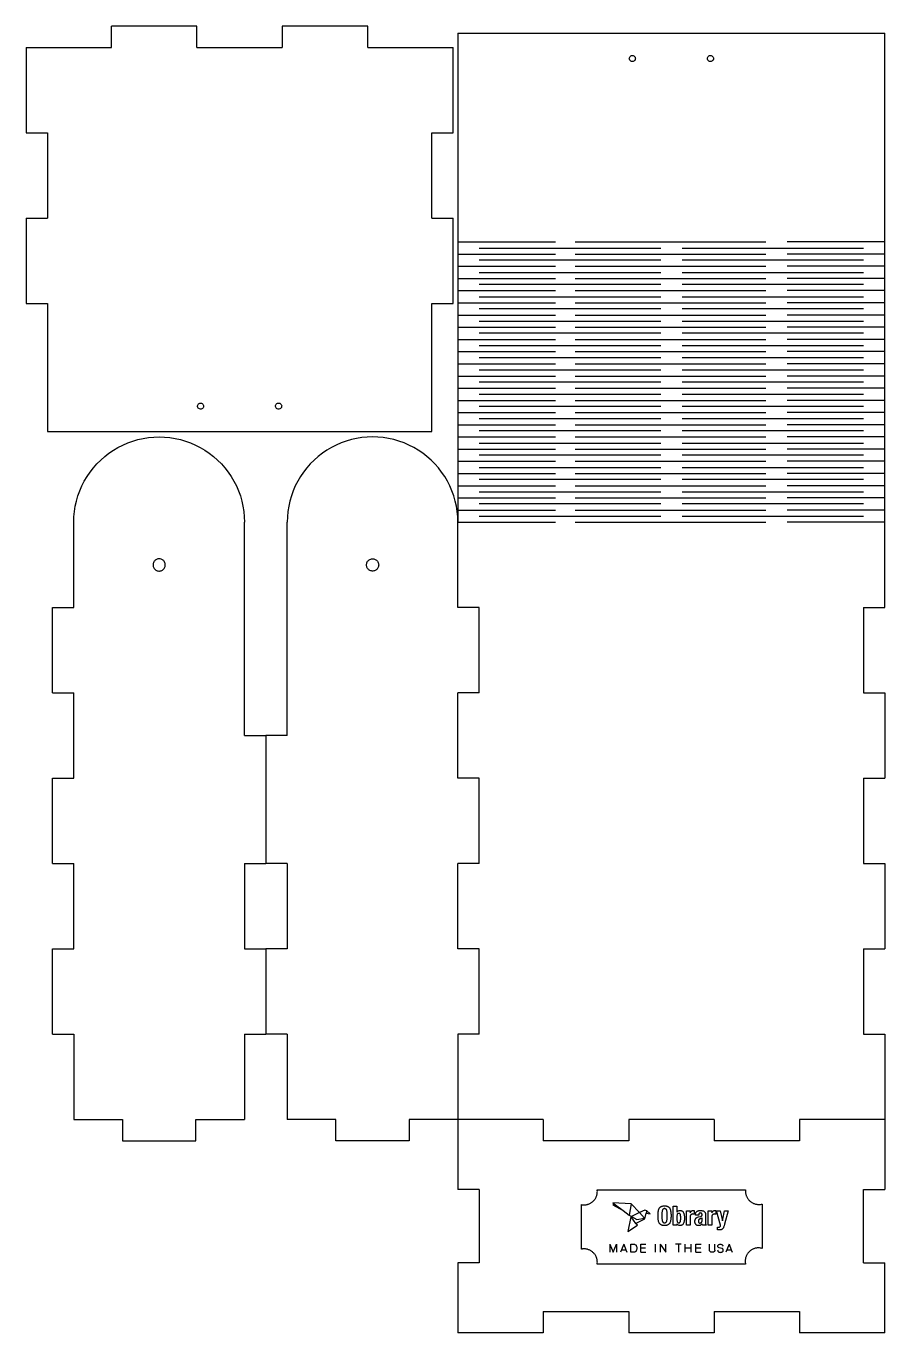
# Model space of a CAD drawing. Extents: x -112 to 112, y -170 to 170.
import ezdxf

# ---------------------------------------------------------------- set-up
doc = ezdxf.new("R2010")
doc.units = 0
doc.header["$MEASUREMENT"] = 0
doc.layers.get('0').update_dxf_attribs({"linetype": 'CONTINUOUS'})

msp = doc.modelspace()

# ---------------------------------------------------------------- linework, layer by layer
for p, q in [((-89.54, 164.63), (-89.54, 170.18)), ((-67.31, 170.18), (-89.54, 170.18)), ((-67.31, 164.63), (-67.31, 170.18)), ((-45.09, 170.18), (-45.09, 164.63)), ((-22.86, 170.18), (-45.09, 170.18)), ((-22.86, 164.63), (-22.86, 170.18)), ((0.64, 168.35), (111.76, 168.35)), ((0.64, 168.35), (0.64, 40.95)), ((111.76, 18.73), (111.76, 168.35)), ((-111.76, 164.63), (-89.54, 164.63)), ((-111.76, 164.63), (-111.76, 142.4)), ((-67.31, 164.63), (-45.09, 164.63)), ((-22.86, 164.63), (-0.64, 164.63)), ((-0.64, 142.4), (-0.64, 164.63)), ((45.25, 161.75), (45.28, 161.95)), ((45.28, 161.54), (45.25, 161.75)), ((45.28, 161.95), (45.35, 162.14)), ((45.35, 161.35), (45.28, 161.54)), ((45.35, 162.14), (45.48, 162.31)), ((45.48, 161.19), (45.35, 161.35)), ((45.48, 162.31), (45.64, 162.44)), ((45.64, 161.06), (45.48, 161.19)), ((45.64, 162.44), (45.84, 162.51)), ((45.84, 160.98), (45.64, 161.06)), ((45.84, 162.51), (46.04, 162.54)), ((46.04, 160.95), (45.84, 160.98)), ((46.04, 162.54), (46.25, 162.51)), ((46.25, 160.98), (46.04, 160.95)), ((46.25, 162.51), (46.44, 162.44)), ((46.44, 161.06), (46.25, 160.98)), ((46.44, 162.44), (46.6, 162.31)), ((46.6, 161.19), (46.44, 161.06)), ((46.6, 162.31), (46.73, 162.14)), ((46.73, 161.35), (46.6, 161.19)), ((46.73, 162.14), (46.81, 161.95)), ((46.81, 161.54), (46.73, 161.35)), ((46.81, 161.95), (46.84, 161.75)), ((46.84, 161.75), (46.81, 161.54)), ((65.57, 161.75), (65.6, 161.95)), ((65.6, 161.54), (65.57, 161.75)), ((65.6, 161.95), (65.67, 162.14)), ((65.67, 161.35), (65.6, 161.54)), ((65.67, 162.14), (65.8, 162.31)), ((65.8, 161.19), (65.67, 161.35)), ((65.8, 162.31), (65.96, 162.44)), ((65.96, 161.06), (65.8, 161.19)), ((65.96, 162.44), (66.16, 162.51)), ((66.16, 160.98), (65.96, 161.06)), ((66.16, 162.51), (66.36, 162.54)), ((66.36, 160.95), (66.16, 160.98)), ((66.36, 162.54), (66.57, 162.51)), ((66.57, 160.98), (66.36, 160.95)), ((66.57, 162.51), (66.76, 162.44)), ((66.76, 161.06), (66.57, 160.98)), ((66.76, 162.44), (66.92, 162.31)), ((66.92, 161.19), (66.76, 161.06)), ((66.92, 162.31), (67.05, 162.14)), ((67.05, 161.35), (66.92, 161.19)), ((67.05, 162.14), (67.13, 161.95)), ((67.13, 161.54), (67.05, 161.35)), ((67.13, 161.95), (67.16, 161.75)), ((67.16, 161.75), (67.13, 161.54)), ((-111.76, 142.4), (-106.21, 142.4)), ((-106.21, 142.4), (-106.21, 120.18)), ((-6.2, 142.4), (-0.64, 142.4)), ((-6.2, 120.18), (-6.2, 142.4)), ((-111.76, 120.18), (-106.21, 120.18)), ((-111.76, 120.18), (-111.76, 97.95)), ((-6.2, 120.18), (-0.64, 120.18)), ((-0.64, 97.95), (-0.64, 120.18)), ((0.64, 113.98), (26.04, 113.98)), ((6.2, 112.39), (53.42, 112.39)), ((31.12, 113.98), (80.81, 113.98)), ((58.98, 112.39), (106.21, 112.39)), ((111.76, 113.98), (86.36, 113.98)), ((0.64, 110.8), (26.04, 110.8)), ((53.42, 109.22), (6.2, 109.22)), ((31.12, 110.8), (80.81, 110.8)), ((106.21, 109.22), (58.98, 109.22)), ((111.76, 110.8), (86.36, 110.8)), ((0.64, 107.63), (26.04, 107.63)), ((6.2, 106.04), (53.42, 106.04)), ((31.12, 107.63), (80.81, 107.63)), ((58.98, 106.04), (106.21, 106.04)), ((111.76, 107.63), (86.36, 107.63)), ((0.64, 104.45), (26.04, 104.45)), ((53.42, 102.87), (6.2, 102.87)), ((31.12, 104.45), (80.81, 104.45)), ((106.21, 102.87), (58.98, 102.87)), ((111.76, 104.45), (86.36, 104.45)), ((0.64, 101.28), (26.04, 101.28)), ((6.2, 99.69), (53.42, 99.69)), ((31.12, 101.28), (80.81, 101.28)), ((58.98, 99.69), (106.21, 99.69)), ((111.76, 101.28), (86.36, 101.28)), ((-111.76, 97.95), (-106.21, 97.95)), ((-106.21, 97.95), (-106.21, 64.61)), ((-6.2, 64.61), (-6.2, 97.95)), ((-6.2, 97.95), (-0.64, 97.95)), ((0.64, 98.1), (26.04, 98.1)), ((53.42, 96.52), (6.2, 96.52)), ((31.12, 98.1), (80.81, 98.1)), ((106.21, 96.52), (58.98, 96.52)), ((111.76, 98.1), (86.36, 98.1)), ((0.64, 94.93), (26.04, 94.93)), ((6.2, 93.34), (53.42, 93.34)), ((31.12, 94.93), (80.81, 94.93)), ((58.98, 93.34), (106.21, 93.34)), ((111.76, 94.93), (86.36, 94.93)), ((0.64, 91.75), (26.04, 91.75)), ((0.64, 88.58), (26.04, 88.58)), ((53.42, 90.17), (6.2, 90.17)), ((31.12, 91.75), (80.81, 91.75)), ((31.12, 88.58), (80.81, 88.58)), ((106.21, 90.17), (58.98, 90.17)), ((111.76, 91.75), (86.36, 91.75)), ((111.76, 88.58), (86.36, 88.58)), ((0.64, 85.4), (26.04, 85.4)), ((6.2, 86.99), (53.42, 86.99)), ((31.12, 85.4), (80.81, 85.4)), ((58.98, 86.99), (106.21, 86.99)), ((111.76, 85.4), (86.36, 85.4)), ((0.64, 82.23), (26.04, 82.23)), ((53.42, 83.82), (6.2, 83.82)), ((31.12, 82.23), (80.81, 82.23)), ((106.21, 83.82), (58.98, 83.82)), ((111.76, 82.23), (86.36, 82.23)), ((0.64, 79.05), (26.04, 79.05)), ((6.2, 80.64), (53.42, 80.64)), ((31.12, 79.05), (80.81, 79.05)), ((58.98, 80.64), (106.21, 80.64)), ((111.76, 79.05), (86.36, 79.05)), ((0.64, 75.88), (26.04, 75.88)), ((53.42, 77.47), (6.2, 77.47)), ((31.12, 75.88), (80.81, 75.88)), ((106.21, 77.47), (58.98, 77.47)), ((111.76, 75.88), (86.36, 75.88)), ((-67.15, 71.28), (-67.11, 71.48)), ((-67.11, 71.48), (-67.02, 71.67)), ((-67.02, 71.67), (-66.88, 71.82)), ((-66.88, 71.82), (-66.7, 71.93)), ((-66.7, 71.93), (-66.51, 72)), ((-66.51, 72), (-66.3, 72.01)), ((-66.3, 72.01), (-66.1, 71.97)), ((-66.1, 71.97), (-65.91, 71.87)), ((-65.91, 71.87), (-65.76, 71.73)), ((-65.76, 71.73), (-65.65, 71.56)), ((-65.65, 71.56), (-65.58, 71.36)), ((-46.82, 71.36), (-46.76, 71.56)), ((-46.76, 71.56), (-46.65, 71.73)), ((-46.65, 71.73), (-46.49, 71.87)), ((-46.49, 71.87), (-46.31, 71.97)), ((-46.31, 71.97), (-46.11, 72.01)), ((-46.11, 72.01), (-45.9, 72)), ((-45.9, 72), (-45.7, 71.94)), ((-45.7, 71.94), (-45.53, 71.82)), ((-45.53, 71.82), (-45.39, 71.67)), ((-45.39, 71.67), (-45.29, 71.49)), ((-45.29, 71.49), (-45.25, 71.28)), ((0.64, 72.7), (26.04, 72.7)), ((6.2, 74.29), (53.42, 74.29)), ((31.12, 72.7), (80.81, 72.7)), ((58.98, 74.29), (106.21, 74.29)), ((111.76, 72.7), (86.36, 72.7)), ((-67.14, 71.07), (-67.15, 71.28)), ((-67.08, 70.88), (-67.14, 71.07)), ((-66.97, 70.7), (-67.08, 70.88)), ((-66.81, 70.56), (-66.97, 70.7)), ((-66.63, 70.47), (-66.81, 70.56)), ((-66.42, 70.43), (-66.63, 70.47)), ((-66.22, 70.44), (-66.42, 70.43)), ((-66.02, 70.5), (-66.22, 70.44)), ((-65.85, 70.61), (-66.02, 70.5)), ((-65.71, 70.77), (-65.85, 70.61)), ((-65.61, 70.95), (-65.71, 70.77)), ((-65.57, 71.16), (-65.61, 70.95)), ((-65.58, 71.36), (-65.57, 71.16)), ((-46.83, 71.15), (-46.82, 71.36)), ((-46.79, 70.95), (-46.83, 71.15)), ((-46.69, 70.77), (-46.79, 70.95)), ((-46.56, 70.61), (-46.69, 70.77)), ((-46.38, 70.5), (-46.56, 70.61)), ((-46.18, 70.44), (-46.38, 70.5)), ((-45.98, 70.43), (-46.18, 70.44)), ((-45.77, 70.47), (-45.98, 70.43)), ((-45.59, 70.57), (-45.77, 70.47)), ((-45.44, 70.7), (-45.59, 70.57)), ((-45.32, 70.88), (-45.44, 70.7)), ((-45.26, 71.08), (-45.32, 70.88)), ((-45.25, 71.28), (-45.26, 71.08)), ((0.64, 69.53), (26.04, 69.53)), ((53.42, 71.12), (6.2, 71.12)), ((31.12, 69.53), (80.81, 69.53)), ((106.21, 71.12), (58.98, 71.12)), ((111.76, 69.53), (86.36, 69.53)), ((0.64, 66.35), (26.04, 66.35)), ((6.2, 67.94), (53.42, 67.94)), ((53.42, 64.77), (6.2, 64.77)), ((31.12, 66.35), (80.81, 66.35)), ((58.98, 67.94), (106.21, 67.94)), ((106.21, 64.77), (58.98, 64.77)), ((111.76, 66.35), (86.36, 66.35)), ((-106.21, 64.61), (-6.2, 64.61)), ((-86.61, 61.06), (-85.33, 61.62)), ((-85.33, 61.62), (-84.02, 62.09)), ((-84.02, 62.09), (-82.68, 62.48)), ((-82.68, 62.48), (-81.31, 62.79)), ((-81.31, 62.79), (-79.93, 63)), ((-79.93, 63), (-78.54, 63.14)), ((-78.54, 63.14), (-77.15, 63.18)), ((-77.15, 63.18), (-75.75, 63.14)), ((-75.75, 63.14), (-74.36, 63)), ((-74.36, 63), (-72.98, 62.79)), ((-72.98, 62.79), (-71.62, 62.48)), ((-71.62, 62.48), (-70.28, 62.09)), ((-70.28, 62.09), (-68.97, 61.62)), ((-68.97, 61.62), (-67.69, 61.06)), ((-29.77, 61.62), (-31.05, 61.06)), ((-28.45, 62.09), (-29.77, 61.62)), ((-27.11, 62.48), (-28.45, 62.09)), ((-25.75, 62.79), (-27.11, 62.48)), ((-24.37, 63), (-25.75, 62.79)), ((-22.98, 63.14), (-24.37, 63)), ((-21.59, 63.18), (-22.98, 63.14)), ((-20.19, 63.14), (-21.59, 63.18)), ((-18.8, 63), (-20.19, 63.14)), ((-17.42, 62.79), (-18.8, 63)), ((-16.06, 62.48), (-17.42, 62.79)), ((-14.72, 62.09), (-16.06, 62.48)), ((-13.4, 61.62), (-14.72, 62.09)), ((-12.12, 61.06), (-13.4, 61.62)), ((0.64, 63.18), (26.04, 63.18)), ((6.2, 61.59), (53.42, 61.59)), ((31.12, 63.18), (80.81, 63.18)), ((58.98, 61.59), (106.21, 61.59)), ((111.76, 63.18), (86.36, 63.18)), ((-92.36, 57.16), (-91.31, 58.08)), ((-91.31, 58.08), (-90.21, 58.94)), ((-90.21, 58.94), (-89.06, 59.72)), ((-89.06, 59.72), (-87.86, 60.43)), ((-87.86, 60.43), (-86.61, 61.06)), ((-67.69, 61.06), (-66.44, 60.43)), ((-66.44, 60.43), (-65.24, 59.72)), ((-65.24, 59.72), (-64.08, 58.94)), ((-64.08, 58.94), (-62.98, 58.08)), ((-62.98, 58.08), (-61.93, 57.16)), ((-35.75, 58.08), (-36.8, 57.16)), ((-34.65, 58.94), (-35.75, 58.08)), ((-33.49, 59.72), (-34.65, 58.94)), ((-32.29, 60.43), (-33.49, 59.72)), ((-31.05, 61.06), (-32.29, 60.43)), ((-10.88, 60.43), (-12.12, 61.06)), ((-9.68, 59.72), (-10.88, 60.43)), ((-8.52, 58.94), (-9.68, 59.72)), ((-7.42, 58.08), (-8.52, 58.94)), ((-6.37, 57.16), (-7.42, 58.08)), ((0.64, 60), (26.04, 60)), ((53.42, 58.42), (6.2, 58.42)), ((31.12, 60), (80.81, 60)), ((106.21, 58.42), (58.98, 58.42)), ((111.76, 60), (86.36, 60)), ((-95.13, 54.02), (-94.27, 55.12)), ((-94.27, 55.12), (-93.35, 56.17)), ((-93.35, 56.17), (-92.36, 57.16)), ((-61.93, 57.16), (-60.95, 56.17)), ((-60.95, 56.17), (-60.02, 55.12)), ((-60.02, 55.12), (-59.17, 54.02)), ((-38.71, 55.12), (-39.57, 54.02)), ((-37.79, 56.17), (-38.71, 55.12)), ((-36.8, 57.16), (-37.79, 56.17)), ((-5.38, 56.17), (-6.37, 57.16)), ((-4.46, 55.12), (-5.38, 56.17)), ((-3.61, 54.02), (-4.46, 55.12)), ((0.64, 56.83), (26.04, 56.83)), ((6.2, 55.24), (53.42, 55.24)), ((31.12, 56.83), (80.81, 56.83)), ((58.98, 55.24), (106.21, 55.24)), ((111.76, 56.83), (86.36, 56.83)), ((-97.26, 50.42), (-96.62, 51.66)), ((-96.62, 51.66), (-95.91, 52.86)), ((-95.91, 52.86), (-95.13, 54.02)), ((-59.17, 54.02), (-58.38, 52.86)), ((-58.38, 52.86), (-57.67, 51.66)), ((-57.67, 51.66), (-57.04, 50.42)), ((-41.06, 51.66), (-41.7, 50.42)), ((-40.35, 52.86), (-41.06, 51.66)), ((-39.57, 54.02), (-40.35, 52.86)), ((-2.82, 52.86), (-3.61, 54.02)), ((-2.11, 51.66), (-2.82, 52.86)), ((-1.48, 50.42), (-2.11, 51.66)), ((0.64, 53.65), (26.04, 53.65)), ((53.42, 52.07), (6.2, 52.07)), ((31.12, 53.65), (80.81, 53.65)), ((106.21, 52.07), (58.98, 52.07)), ((111.76, 53.65), (86.36, 53.65)), ((-98.67, 46.48), (-98.29, 47.82)), ((-98.29, 47.82), (-97.81, 49.14)), ((-97.81, 49.14), (-97.26, 50.42)), ((-57.04, 50.42), (-56.48, 49.14)), ((-56.48, 49.14), (-56.01, 47.82)), ((-56.01, 47.82), (-55.62, 46.48)), ((-42.72, 47.82), (-43.11, 46.48)), ((-42.25, 49.14), (-42.72, 47.82)), ((-41.7, 50.42), (-42.25, 49.14)), ((-0.92, 49.14), (-1.48, 50.42)), ((-0.45, 47.82), (-0.92, 49.14)), ((-0.06, 46.48), (-0.45, 47.82)), ((0.64, 50.48), (26.04, 50.48)), ((6.2, 48.89), (53.42, 48.89)), ((31.12, 50.48), (80.81, 50.48)), ((58.98, 48.89), (106.21, 48.89)), ((111.76, 50.48), (86.36, 50.48)), ((-99.2, 43.74), (-98.98, 45.12)), ((-98.98, 45.12), (-98.67, 46.48)), ((-55.62, 46.48), (-55.32, 45.12)), ((-55.32, 45.12), (-55.1, 43.74)), ((-43.42, 45.12), (-43.64, 43.74)), ((-43.11, 46.48), (-43.42, 45.12)), ((0.25, 45.12), (-0.06, 46.48)), ((0.46, 43.74), (0.25, 45.12)), ((0.64, 47.3), (26.04, 47.3)), ((53.42, 45.72), (6.2, 45.72)), ((31.12, 47.3), (80.81, 47.3)), ((106.21, 45.72), (58.98, 45.72)), ((111.76, 47.3), (86.36, 47.3)), ((-99.37, 40.95), (-99.33, 42.35)), ((-99.37, 18.73), (-99.37, 40.95)), ((-99.33, 42.35), (-99.2, 43.74)), ((-55.1, 43.74), (-54.97, 42.35)), ((-54.97, 42.35), (-54.92, 40.95)), ((-54.92, -14.61), (-54.92, 40.95)), ((-43.77, 42.35), (-43.81, 40.95)), ((-43.81, -14.61), (-43.81, 40.95)), ((-43.64, 43.74), (-43.77, 42.35)), ((0.6, 42.35), (0.46, 43.74)), ((0.64, 40.95), (0.6, 42.35)), ((0.64, 44.13), (26.04, 44.13)), ((0.64, 18.73), (0.64, 40.95)), ((0.64, 40.95), (26.04, 40.95)), ((6.2, 42.54), (53.42, 42.54)), ((31.12, 44.13), (80.81, 44.13)), ((31.12, 40.95), (80.81, 40.95)), ((58.98, 42.54), (106.21, 42.54)), ((111.76, 44.13), (86.36, 44.13)), ((111.76, 40.95), (86.36, 40.95)), ((-78.43, 30.78), (-78.54, 30.61)), ((-78.31, 30.93), (-78.43, 30.78)), ((-78.16, 31.07), (-78.31, 30.93)), ((-78, 31.18), (-78.16, 31.07)), ((-77.82, 31.28), (-78, 31.18)), ((-77.64, 31.35), (-77.82, 31.28)), ((-77.45, 31.4), (-77.64, 31.35)), ((-77.25, 31.43), (-77.45, 31.4)), ((-77.05, 31.43), (-77.25, 31.43)), ((-76.85, 31.4), (-77.05, 31.43)), ((-76.66, 31.35), (-76.85, 31.4)), ((-76.47, 31.28), (-76.66, 31.35)), ((-76.3, 31.18), (-76.47, 31.28)), ((-76.14, 31.07), (-76.3, 31.18)), ((-75.99, 30.93), (-76.14, 31.07)), ((-75.86, 30.78), (-75.99, 30.93)), ((-75.76, 30.61), (-75.86, 30.78)), ((-22.98, 30.61), (-22.87, 30.78)), ((-22.87, 30.78), (-22.74, 30.93)), ((-22.74, 30.93), (-22.6, 31.07)), ((-22.6, 31.07), (-22.44, 31.18)), ((-22.44, 31.18), (-22.26, 31.28)), ((-22.26, 31.28), (-22.08, 31.35)), ((-22.08, 31.35), (-21.88, 31.4)), ((-21.88, 31.4), (-21.69, 31.43)), ((-21.69, 31.43), (-21.49, 31.43)), ((-21.49, 31.43), (-21.29, 31.4)), ((-21.29, 31.4), (-21.1, 31.35)), ((-21.1, 31.35), (-20.91, 31.28)), ((-20.91, 31.28), (-20.74, 31.18)), ((-20.74, 31.18), (-20.57, 31.07)), ((-20.57, 31.07), (-20.43, 30.93)), ((-20.43, 30.93), (-20.3, 30.78)), ((-20.3, 30.78), (-20.19, 30.61)), ((-78.72, 30.04), (-78.74, 29.84)), ((-78.74, 29.84), (-78.72, 29.64)), ((-78.69, 30.24), (-78.72, 30.04)), ((-78.72, 29.64), (-78.69, 29.45)), ((-78.62, 30.43), (-78.69, 30.24)), ((-78.69, 29.45), (-78.62, 29.26)), ((-78.54, 30.61), (-78.62, 30.43)), ((-78.62, 29.26), (-78.54, 29.08)), ((-78.54, 29.08), (-78.43, 28.91)), ((-78.43, 28.91), (-78.31, 28.76)), ((-78.31, 28.76), (-78.16, 28.62)), ((-78.16, 28.62), (-78, 28.5)), ((-78, 28.5), (-77.82, 28.41)), ((-77.82, 28.41), (-77.64, 28.33)), ((-77.64, 28.33), (-77.45, 28.28)), ((-77.45, 28.28), (-77.25, 28.26)), ((-77.25, 28.26), (-77.05, 28.26)), ((-77.05, 28.26), (-76.85, 28.28)), ((-76.85, 28.28), (-76.66, 28.33)), ((-76.66, 28.33), (-76.47, 28.41)), ((-76.47, 28.41), (-76.3, 28.5)), ((-76.3, 28.5), (-76.14, 28.62)), ((-76.14, 28.62), (-75.99, 28.76)), ((-75.99, 28.76), (-75.86, 28.91)), ((-75.86, 28.91), (-75.76, 29.08)), ((-75.67, 30.43), (-75.76, 30.61)), ((-75.76, 29.08), (-75.67, 29.26)), ((-75.61, 30.24), (-75.67, 30.43)), ((-75.67, 29.26), (-75.61, 29.45)), ((-75.57, 30.04), (-75.61, 30.24)), ((-75.61, 29.45), (-75.57, 29.64)), ((-75.56, 29.84), (-75.57, 30.04)), ((-75.57, 29.64), (-75.56, 29.84)), ((-23.17, 29.84), (-23.16, 30.04)), ((-23.16, 29.64), (-23.17, 29.84)), ((-23.16, 30.04), (-23.12, 30.24)), ((-23.12, 29.45), (-23.16, 29.64)), ((-23.12, 30.24), (-23.06, 30.43)), ((-23.06, 29.26), (-23.12, 29.45)), ((-23.06, 30.43), (-22.98, 30.61)), ((-22.98, 29.08), (-23.06, 29.26)), ((-22.87, 28.91), (-22.98, 29.08)), ((-22.74, 28.76), (-22.87, 28.91)), ((-22.6, 28.62), (-22.74, 28.76)), ((-22.44, 28.5), (-22.6, 28.62)), ((-22.26, 28.41), (-22.44, 28.5)), ((-22.08, 28.33), (-22.26, 28.41)), ((-21.88, 28.28), (-22.08, 28.33)), ((-21.69, 28.26), (-21.88, 28.28)), ((-21.49, 28.26), (-21.69, 28.26)), ((-21.29, 28.28), (-21.49, 28.26)), ((-21.1, 28.33), (-21.29, 28.28)), ((-20.91, 28.41), (-21.1, 28.33)), ((-20.74, 28.5), (-20.91, 28.41)), ((-20.57, 28.62), (-20.74, 28.5)), ((-20.43, 28.76), (-20.57, 28.62)), ((-20.3, 28.91), (-20.43, 28.76)), ((-20.19, 29.08), (-20.3, 28.91)), ((-20.19, 30.61), (-20.11, 30.43)), ((-20.11, 29.26), (-20.19, 29.08)), ((-20.11, 30.43), (-20.05, 30.24)), ((-20.05, 29.45), (-20.11, 29.26)), ((-20.05, 30.24), (-20.01, 30.04)), ((-20.01, 29.64), (-20.05, 29.45)), ((-20.01, 30.04), (-20, 29.84)), ((-20, 29.84), (-20.01, 29.64)), ((-104.93, -3.5), (-104.93, 18.73)), ((-104.93, 18.73), (-99.37, 18.73)), ((6.2, 18.73), (0.64, 18.73)), ((6.2, -3.5), (6.2, 18.73)), ((106.21, 18.73), (111.76, 18.73)), ((106.21, 18.73), (106.21, -3.5)), ((-104.93, -3.5), (-99.37, -3.5)), ((-99.37, -25.72), (-99.37, -3.5)), ((0.64, -25.72), (0.64, -3.5)), ((6.2, -3.5), (0.64, -3.5)), ((106.21, -3.5), (111.76, -3.5)), ((111.76, -3.5), (111.76, -25.72)), ((-54.92, -14.61), (-49.37, -14.61)), ((-49.37, -14.61), (-49.37, -47.95)), ((-43.81, -14.61), (-49.37, -14.61)), ((-104.93, -25.72), (-99.37, -25.72)), ((-104.93, -47.95), (-104.93, -25.72)), ((6.2, -25.72), (0.64, -25.72)), ((6.2, -47.95), (6.2, -25.72)), ((106.21, -25.72), (106.21, -47.95)), ((106.21, -25.72), (111.76, -25.72)), ((-104.93, -47.95), (-99.37, -47.95)), ((-99.37, -70.17), (-99.37, -47.95)), ((-54.92, -47.95), (-54.92, -70.17)), ((-54.92, -47.95), (-49.37, -47.95)), ((-43.81, -47.95), (-49.37, -47.95)), ((-43.81, -47.95), (-43.81, -70.17)), ((6.2, -47.95), (0.64, -47.95)), ((0.64, -70.17), (0.64, -47.95)), ((106.21, -47.95), (111.76, -47.95)), ((111.76, -47.95), (111.76, -70.17)), ((-104.93, -70.17), (-99.37, -70.17)), ((-104.93, -92.4), (-104.93, -70.17)), ((-54.92, -70.17), (-49.37, -70.17)), ((-49.37, -70.17), (-49.37, -92.4)), ((-43.81, -70.17), (-49.37, -70.17)), ((6.2, -70.17), (0.64, -70.17)), ((6.2, -92.4), (6.2, -70.17)), ((106.21, -70.17), (111.76, -70.17)), ((106.21, -70.17), (106.21, -92.4)), ((-104.93, -92.4), (-99.37, -92.4)), ((-99.37, -92.4), (-99.37, -114.62)), ((-54.92, -92.4), (-54.92, -114.62)), ((-54.92, -92.4), (-49.37, -92.4)), ((-43.81, -92.4), (-49.37, -92.4)), ((-43.81, -92.4), (-43.81, -114.62)), ((6.2, -92.4), (0.64, -92.4)), ((0.64, -92.4), (0.64, -114.62)), ((106.21, -92.4), (111.76, -92.4)), ((111.76, -92.4), (111.76, -114.62)), ((-99.37, -114.62), (-86.67, -114.62)), ((-86.67, -114.62), (-86.67, -120.18)), ((-67.62, -120.18), (-67.62, -114.62)), ((-67.62, -114.62), (-54.92, -114.62)), ((-31.11, -114.62), (-43.81, -114.62)), ((-31.11, -120.18), (-31.11, -114.62)), ((0.64, -114.62), (-12.06, -114.62)), ((-12.06, -114.62), (-12.06, -120.18)), ((0.64, -114.62), (0.64, -132.88)), ((22.86, -114.62), (0.64, -114.62)), ((22.86, -114.62), (22.86, -120.18)), ((45.09, -114.62), (45.09, -120.18)), ((67.31, -114.62), (45.09, -114.62)), ((67.31, -114.62), (67.31, -120.18)), ((89.54, -114.62), (89.54, -120.18)), ((111.76, -114.62), (89.54, -114.62)), ((111.76, -114.62), (111.76, -132.88)), ((-86.67, -120.18), (-67.62, -120.18)), ((-12.06, -120.18), (-31.11, -120.18)), ((45.09, -120.18), (22.86, -120.18)), ((89.54, -120.18), (67.31, -120.18)), ((6.2, -132.88), (0.64, -132.88)), ((6.2, -132.88), (6.2, -151.93)), ((35.53, -136.15), (35.66, -136.05)), ((35.66, -136.05), (35.79, -135.94)), ((35.79, -135.94), (35.91, -135.82)), ((35.91, -135.82), (36.02, -135.7)), ((36.02, -135.7), (36.13, -135.58)), ((36.13, -135.58), (36.24, -135.44)), ((36.24, -135.44), (36.33, -135.31)), ((36.33, -135.31), (36.42, -135.17)), ((36.42, -135.17), (36.51, -135.02)), ((36.51, -135.02), (36.58, -134.87)), ((36.58, -134.87), (36.65, -134.72)), ((36.65, -134.72), (36.71, -134.56)), ((36.71, -134.56), (36.77, -134.4)), ((36.77, -134.4), (36.82, -134.24)), ((36.82, -134.24), (36.85, -134.07)), ((36.85, -134.07), (36.89, -133.9)), ((36.92, -133.13), (36.89, -132.89)), ((36.89, -132.89), (75.51, -132.89)), ((36.89, -133.9), (36.91, -133.72)), ((36.91, -133.72), (36.92, -133.55)), ((36.93, -133.37), (36.92, -133.13)), ((36.92, -133.55), (36.93, -133.37)), ((75.5, -133.08), (75.49, -133.27)), ((75.49, -133.27), (75.5, -133.45)), ((75.51, -132.89), (75.5, -133.08)), ((75.5, -133.45), (75.51, -133.62)), ((75.51, -133.62), (75.53, -133.8)), ((75.53, -133.8), (75.56, -133.97)), ((75.56, -133.97), (75.6, -134.13)), ((75.6, -134.13), (75.65, -134.3)), ((75.65, -134.3), (75.7, -134.46)), ((75.7, -134.46), (75.76, -134.62)), ((75.76, -134.62), (75.83, -134.77)), ((75.83, -134.77), (75.91, -134.92)), ((75.91, -134.92), (75.99, -135.07)), ((75.99, -135.07), (76.08, -135.21)), ((76.08, -135.21), (76.18, -135.34)), ((76.18, -135.34), (76.28, -135.47)), ((76.28, -135.47), (76.39, -135.6)), ((76.39, -135.6), (76.51, -135.72)), ((76.51, -135.72), (76.63, -135.84)), ((76.63, -135.84), (76.75, -135.94)), ((76.75, -135.94), (76.88, -136.05)), ((76.88, -136.05), (77.02, -136.14)), ((77.02, -136.14), (77.16, -136.23)), ((106.21, -132.88), (111.76, -132.88)), ((106.21, -151.93), (106.21, -132.88)), ((32.76, -136.77), (32.93, -136.8)), ((32.76, -148.37), (32.76, -136.77)), ((32.93, -136.8), (33.1, -136.82)), ((33.1, -136.82), (33.28, -136.83)), ((33.28, -136.83), (33.45, -136.84)), ((33.45, -136.84), (33.63, -136.83)), ((33.63, -136.83), (33.81, -136.82)), ((33.81, -136.82), (33.98, -136.8)), ((33.98, -136.8), (34.15, -136.77)), ((34.15, -136.77), (34.32, -136.73)), ((34.32, -136.73), (34.49, -136.68)), ((34.49, -136.68), (34.65, -136.63)), ((34.65, -136.63), (34.8, -136.57)), ((34.8, -136.57), (34.96, -136.5)), ((34.96, -136.5), (35.11, -136.42)), ((35.11, -136.42), (35.25, -136.34)), ((35.25, -136.34), (35.39, -136.25)), ((35.39, -136.25), (35.53, -136.15)), ((40.94, -136.81), (43.61, -138.32)), ((41.67, -136.81), (40.94, -136.81)), ((45.77, -136.59), (40.97, -136.27)), ((40.97, -136.27), (41.67, -136.81)), ((41.67, -136.81), (43.61, -138.32)), ((43.61, -138.32), (45.17, -139.52)), ((45.77, -136.59), (45.17, -139.52)), ((45.17, -139.52), (45.81, -139.89)), ((47.9, -138.85), (45.77, -136.59)), ((47.9, -138.85), (45.81, -139.89)), ((49.25, -138.19), (47.9, -138.85)), ((49.24, -140.28), (47.9, -138.85)), ((49.82, -138.37), (49.25, -138.19)), ((49.26, -140.45), (49.64, -138.99)), ((49.82, -138.37), (49.64, -138.99)), ((49.64, -138.99), (50.69, -139.17)), ((50.69, -139.17), (49.82, -138.37)), ((52.73, -139.38), (52.74, -139.12)), ((52.73, -139.66), (52.73, -139.38)), ((52.74, -139.12), (52.75, -138.86)), ((52.75, -138.86), (52.78, -138.62)), ((52.78, -138.62), (52.82, -138.4)), ((52.82, -138.4), (52.86, -138.18)), ((52.86, -138.18), (52.93, -137.99)), ((52.93, -137.99), (53.01, -137.81)), ((53.01, -137.81), (53.05, -137.73)), ((53.05, -137.73), (53.1, -137.65)), ((53.1, -137.65), (53.16, -137.57)), ((53.16, -137.57), (53.22, -137.5)), ((53.22, -137.5), (53.29, -137.44)), ((53.29, -137.44), (53.36, -137.38)), ((53.36, -137.38), (53.43, -137.33)), ((53.43, -137.33), (53.52, -137.28)), ((53.52, -137.28), (53.6, -137.23)), ((53.6, -137.23), (53.7, -137.2)), ((53.7, -137.2), (53.8, -137.16)), ((53.73, -139.2), (53.72, -139.66)), ((53.75, -138.81), (53.73, -139.2)), ((53.77, -138.65), (53.75, -138.81)), ((53.79, -138.5), (53.77, -138.65)), ((53.81, -138.36), (53.79, -138.5)), ((53.8, -137.16), (53.91, -137.14)), ((53.85, -138.24), (53.81, -138.36)), ((53.89, -138.14), (53.85, -138.24)), ((53.94, -138.05), (53.89, -138.14)), ((53.91, -137.14), (54.02, -137.11)), ((53.99, -137.98), (53.94, -138.05)), ((54.06, -137.92), (53.99, -137.98)), ((54.02, -137.11), (54.15, -137.1)), ((54.13, -137.88), (54.06, -137.92)), ((54.21, -137.85), (54.13, -137.88)), ((54.15, -137.1), (54.28, -137.09)), ((54.31, -137.83), (54.21, -137.85)), ((54.28, -137.09), (54.41, -137.09)), ((54.41, -137.82), (54.31, -137.83)), ((54.41, -137.09), (54.55, -137.09)), ((54.52, -137.83), (54.41, -137.82)), ((54.61, -137.85), (54.52, -137.83)), ((54.55, -137.09), (54.68, -137.1)), ((54.69, -137.88), (54.61, -137.85)), ((54.68, -137.1), (54.8, -137.11)), ((54.77, -137.92), (54.69, -137.88)), ((54.83, -137.98), (54.77, -137.92)), ((54.8, -137.11), (54.92, -137.14)), ((54.89, -138.05), (54.83, -137.98)), ((54.94, -138.14), (54.89, -138.05)), ((54.92, -137.14), (55.02, -137.16)), ((54.98, -138.24), (54.94, -138.14)), ((55.01, -138.36), (54.98, -138.24)), ((55.04, -138.5), (55.01, -138.36)), ((55.02, -137.16), (55.12, -137.2)), ((55.06, -138.65), (55.04, -138.5)), ((55.08, -138.81), (55.06, -138.65)), ((55.09, -139.2), (55.08, -138.81)), ((55.1, -139.66), (55.09, -139.2)), ((55.12, -137.2), (55.22, -137.23)), ((55.22, -137.23), (55.31, -137.28)), ((55.31, -137.28), (55.39, -137.33)), ((55.39, -137.33), (55.47, -137.38)), ((55.47, -137.38), (55.54, -137.44)), ((55.54, -137.44), (55.6, -137.5)), ((55.6, -137.5), (55.67, -137.57)), ((55.67, -137.57), (55.72, -137.65)), ((55.72, -137.65), (55.77, -137.73)), ((55.77, -137.73), (55.82, -137.81)), ((55.82, -137.81), (55.9, -137.99)), ((55.9, -137.99), (55.96, -138.18)), ((55.96, -138.18), (56.01, -138.4)), ((56.01, -138.4), (56.05, -138.62)), ((56.05, -138.62), (56.07, -138.86)), ((56.07, -138.86), (56.09, -139.12)), ((56.09, -139.12), (56.1, -139.38)), ((56.1, -139.38), (56.1, -139.66)), ((56.66, -137.18), (57.62, -137.18)), ((56.66, -142.14), (56.66, -137.18)), ((57.62, -137.18), (57.62, -138.75)), ((57.62, -138.75), (57.71, -138.65)), ((57.67, -139.53), (57.64, -139.74)), ((57.69, -139.44), (57.67, -139.53)), ((57.71, -139.35), (57.69, -139.44)), ((57.71, -138.65), (57.79, -138.56)), ((57.74, -139.28), (57.71, -139.35)), ((57.78, -139.22), (57.74, -139.28)), ((57.82, -139.17), (57.78, -139.22)), ((57.79, -138.56), (57.88, -138.48)), ((57.87, -139.12), (57.82, -139.17)), ((57.92, -139.09), (57.87, -139.12)), ((57.88, -138.48), (57.98, -138.42)), ((57.98, -139.06), (57.92, -139.09)), ((57.98, -138.42), (58.08, -138.37)), ((58.05, -139.05), (57.98, -139.06)), ((58.13, -139.04), (58.05, -139.05)), ((58.08, -138.37), (58.19, -138.34)), ((58.2, -139.05), (58.13, -139.04)), ((58.19, -138.34), (58.31, -138.31)), ((58.27, -139.06), (58.2, -139.05)), ((58.33, -139.09), (58.27, -139.06)), ((58.31, -138.31), (58.44, -138.31)), ((58.38, -139.12), (58.33, -139.09)), ((58.43, -139.17), (58.38, -139.12)), ((58.47, -139.22), (58.43, -139.17)), ((58.44, -138.31), (58.58, -138.31)), ((58.5, -139.28), (58.47, -139.22)), ((58.53, -139.35), (58.5, -139.28)), ((58.56, -139.44), (58.53, -139.35)), ((58.58, -139.53), (58.56, -139.44)), ((58.58, -138.31), (58.71, -138.34)), ((58.61, -139.74), (58.58, -139.53)), ((58.71, -138.34), (58.83, -138.37)), ((58.83, -138.37), (58.95, -138.42)), ((58.95, -138.42), (59.05, -138.48)), ((59.05, -138.48), (59.14, -138.56)), ((59.14, -138.56), (59.23, -138.66)), ((59.23, -138.66), (59.3, -138.77)), ((59.3, -138.77), (59.37, -138.9)), ((59.37, -138.9), (59.43, -139.04)), ((59.43, -139.04), (59.48, -139.2)), ((59.48, -139.2), (59.51, -139.38)), ((59.51, -139.38), (59.54, -139.58)), ((60.13, -138.41), (61.05, -138.41)), ((60.13, -142.14), (60.13, -138.41)), ((61.05, -138.41), (61.05, -138.9)), ((61.05, -138.9), (61.14, -138.78)), ((61.14, -138.78), (61.22, -138.66)), ((61.19, -139.52), (61.15, -139.58)), ((61.23, -139.46), (61.19, -139.52)), ((61.22, -138.66), (61.31, -138.56)), ((61.27, -139.42), (61.23, -139.46)), ((61.32, -139.37), (61.27, -139.42)), ((61.31, -138.56), (61.42, -138.47)), ((61.37, -139.34), (61.32, -139.37)), ((61.43, -139.31), (61.37, -139.34)), ((61.42, -138.47), (61.53, -138.4)), ((61.49, -139.28), (61.43, -139.31)), ((61.55, -139.26), (61.49, -139.28)), ((61.53, -138.4), (61.65, -138.35)), ((61.67, -139.23), (61.55, -139.26)), ((61.65, -138.35), (61.78, -138.32)), ((61.8, -139.22), (61.67, -139.23)), ((61.78, -138.32), (61.92, -138.31)), ((61.95, -139.23), (61.8, -139.22)), ((61.92, -138.31), (62.1, -138.32)), ((62.1, -139.24), (61.95, -139.23)), ((62.1, -138.32), (62.1, -139.24)), ((62.44, -139.31), (62.46, -139.16)), ((62.44, -139.46), (62.44, -139.31)), ((62.44, -139.55), (62.44, -139.46)), ((62.46, -139.16), (62.5, -139.03)), ((62.5, -139.03), (62.54, -138.92)), ((62.54, -138.92), (62.59, -138.81)), ((62.59, -138.81), (62.66, -138.72)), ((62.66, -138.72), (62.74, -138.63)), ((62.74, -138.63), (62.82, -138.56)), ((62.82, -138.56), (62.91, -138.5)), ((62.91, -138.5), (63.01, -138.45)), ((63.01, -138.45), (63.12, -138.4)), ((63.12, -138.4), (63.24, -138.37)), ((63.24, -138.37), (63.36, -138.34)), ((63.32, -139.25), (63.3, -139.34)), ((63.3, -139.34), (63.3, -139.45)), ((63.3, -139.45), (63.3, -139.55)), ((63.36, -139.16), (63.32, -139.25)), ((63.36, -138.34), (63.48, -138.32)), ((63.41, -139.09), (63.36, -139.16)), ((63.47, -139.04), (63.41, -139.09)), ((63.55, -139), (63.47, -139.04)), ((63.48, -138.32), (63.61, -138.31)), ((63.64, -138.97), (63.55, -139)), ((63.61, -138.31), (63.75, -138.31)), ((63.74, -138.96), (63.64, -138.97)), ((63.85, -138.97), (63.74, -138.96)), ((63.75, -138.31), (63.95, -138.31)), ((63.94, -138.99), (63.85, -138.97)), ((64.02, -139.03), (63.94, -138.99)), ((63.95, -138.31), (64.13, -138.33)), ((64.08, -139.08), (64.02, -139.03)), ((64.13, -139.15), (64.08, -139.08)), ((64.13, -138.33), (64.29, -138.36)), ((64.16, -139.23), (64.13, -139.15)), ((64.18, -139.32), (64.16, -139.23)), ((64.17, -139.58), (64.18, -139.51)), ((64.18, -139.42), (64.18, -139.32)), ((64.18, -139.51), (64.18, -139.42)), ((64.29, -138.36), (64.44, -138.39)), ((64.44, -138.39), (64.57, -138.44)), ((64.57, -138.44), (64.68, -138.49)), ((64.68, -138.49), (64.77, -138.56)), ((64.77, -138.56), (64.85, -138.63)), ((64.85, -138.63), (64.92, -138.71)), ((64.92, -138.71), (64.97, -138.79)), ((64.97, -138.79), (65.02, -138.89)), ((65.02, -138.89), (65.05, -138.99)), ((65.05, -138.99), (65.07, -139.1)), ((65.07, -139.1), (65.09, -139.21)), ((65.09, -139.21), (65.1, -139.33)), ((65.1, -139.33), (65.1, -139.45)), ((65.1, -139.45), (65.1, -141.42)), ((65.78, -142.14), (65.78, -138.41)), ((65.78, -138.41), (66.7, -138.41)), ((66.7, -138.41), (66.7, -138.9)), ((66.7, -138.9), (66.79, -138.78)), ((66.79, -138.78), (66.87, -138.66)), ((66.84, -139.52), (66.8, -139.58)), ((66.87, -139.46), (66.84, -139.52)), ((66.87, -138.66), (66.96, -138.56)), ((66.92, -139.42), (66.87, -139.46)), ((66.97, -139.37), (66.92, -139.42)), ((66.96, -138.56), (67.07, -138.47)), ((67.02, -139.34), (66.97, -139.37)), ((67.08, -139.31), (67.02, -139.34)), ((67.07, -138.47), (67.18, -138.4)), ((67.13, -139.28), (67.08, -139.31)), ((67.2, -139.26), (67.13, -139.28)), ((67.18, -138.4), (67.3, -138.35)), ((67.32, -139.23), (67.2, -139.26)), ((67.3, -138.35), (67.43, -138.32)), ((67.45, -139.22), (67.32, -139.23)), ((67.43, -138.32), (67.57, -138.31)), ((67.6, -139.23), (67.45, -139.22)), ((67.57, -138.31), (67.74, -138.32)), ((67.74, -139.24), (67.6, -139.23)), ((67.74, -138.32), (67.74, -139.24)), ((67.93, -138.41), (68.93, -138.41)), ((68.98, -142.14), (67.93, -138.41)), ((68.93, -138.41), (69.49, -140.99)), ((69.49, -140.99), (69.99, -138.41)), ((69.99, -138.41), (70.94, -138.41)), ((70.94, -138.41), (70.04, -141.89)), ((77.16, -136.23), (77.31, -136.32)), ((77.31, -136.32), (77.46, -136.39)), ((77.46, -136.39), (77.61, -136.46)), ((77.61, -136.46), (77.77, -136.53)), ((77.77, -136.53), (77.93, -136.58)), ((77.93, -136.58), (78.09, -136.63)), ((78.09, -136.63), (78.26, -136.67)), ((78.26, -136.67), (78.43, -136.7)), ((78.43, -136.7), (78.61, -136.72)), ((78.61, -136.72), (78.78, -136.73)), ((78.78, -136.73), (78.96, -136.74)), ((78.96, -136.74), (79.18, -136.73)), ((79.18, -136.73), (79.4, -136.71)), ((79.4, -136.71), (79.62, -136.67)), ((79.62, -136.67), (79.83, -136.63)), ((79.83, -136.63), (79.83, -148.18)), ((45.66, -139.96), (44.88, -143.75)), ((44.88, -143.75), (47.4, -142.09)), ((45.81, -139.89), (45.66, -139.96)), ((45.66, -139.96), (46.82, -141.71)), ((45.81, -139.89), (47.17, -140.67)), ((46.82, -141.71), (47, -141.6)), ((47, -141.6), (47.05, -141.57)), ((47.4, -142.09), (47, -141.6)), ((47.05, -141.57), (49.26, -140.45)), ((47.17, -140.67), (49.24, -140.28)), ((52.73, -139.94), (52.73, -139.66)), ((52.74, -140.2), (52.73, -139.94)), ((52.75, -140.46), (52.74, -140.2)), ((52.78, -140.7), (52.75, -140.46)), ((52.82, -140.93), (52.78, -140.7)), ((52.86, -141.14), (52.82, -140.93)), ((52.93, -141.33), (52.86, -141.14)), ((53.01, -141.51), (52.93, -141.33)), ((53.05, -141.6), (53.01, -141.51)), ((53.1, -141.68), (53.05, -141.6)), ((53.16, -141.75), (53.1, -141.68)), ((53.22, -141.82), (53.16, -141.75)), ((53.29, -141.88), (53.22, -141.82)), ((53.36, -141.94), (53.29, -141.88)), ((53.43, -142), (53.36, -141.94)), ((53.52, -142.05), (53.43, -142)), ((53.6, -142.09), (53.52, -142.05)), ((53.7, -142.13), (53.6, -142.09)), ((53.8, -142.16), (53.7, -142.13)), ((53.72, -139.66), (53.73, -140.12)), ((53.73, -140.12), (53.75, -140.51)), ((53.75, -140.51), (53.77, -140.68)), ((53.77, -140.68), (53.79, -140.83)), ((53.79, -140.83), (53.81, -140.96)), ((53.91, -142.19), (53.8, -142.16)), ((53.81, -140.96), (53.85, -141.08)), ((53.85, -141.08), (53.89, -141.18)), ((53.89, -141.18), (53.94, -141.27)), ((54.02, -142.21), (53.91, -142.19)), ((53.94, -141.27), (53.99, -141.34)), ((53.99, -141.34), (54.06, -141.4)), ((54.15, -142.22), (54.02, -142.21)), ((54.06, -141.4), (54.13, -141.44)), ((54.13, -141.44), (54.21, -141.48)), ((54.28, -142.23), (54.15, -142.22)), ((54.21, -141.48), (54.31, -141.49)), ((54.41, -142.24), (54.28, -142.23)), ((54.31, -141.49), (54.41, -141.5)), ((54.41, -141.5), (54.52, -141.49)), ((54.55, -142.23), (54.41, -142.24)), ((54.52, -141.49), (54.61, -141.48)), ((54.68, -142.22), (54.55, -142.23)), ((54.61, -141.48), (54.69, -141.44)), ((54.8, -142.21), (54.68, -142.22)), ((54.69, -141.44), (54.77, -141.4)), ((54.77, -141.4), (54.83, -141.34)), ((54.92, -142.19), (54.8, -142.21)), ((54.83, -141.34), (54.89, -141.27)), ((54.89, -141.27), (54.94, -141.18)), ((55.02, -142.16), (54.92, -142.19)), ((54.94, -141.18), (54.98, -141.08)), ((54.98, -141.08), (55.01, -140.96)), ((55.01, -140.96), (55.04, -140.83)), ((55.12, -142.13), (55.02, -142.16)), ((55.04, -140.83), (55.06, -140.68)), ((55.06, -140.68), (55.08, -140.51)), ((55.08, -140.51), (55.09, -140.12)), ((55.09, -140.12), (55.1, -139.66)), ((55.22, -142.09), (55.12, -142.13)), ((55.31, -142.05), (55.22, -142.09)), ((55.39, -142), (55.31, -142.05)), ((55.47, -141.94), (55.39, -142)), ((55.54, -141.88), (55.47, -141.94)), ((55.6, -141.82), (55.54, -141.88)), ((55.67, -141.75), (55.6, -141.82)), ((55.72, -141.68), (55.67, -141.75)), ((55.77, -141.6), (55.72, -141.68)), ((55.82, -141.51), (55.77, -141.6)), ((55.9, -141.33), (55.82, -141.51)), ((55.96, -141.14), (55.9, -141.33)), ((56.01, -140.93), (55.96, -141.14)), ((56.05, -140.7), (56.01, -140.93)), ((56.07, -140.46), (56.05, -140.7)), ((56.09, -140.2), (56.07, -140.46)), ((56.1, -139.94), (56.09, -140.2)), ((56.1, -139.66), (56.1, -139.94)), ((57.58, -142.14), (56.66, -142.14)), ((57.59, -141.74), (57.58, -142.14)), ((57.67, -141.86), (57.59, -141.74)), ((57.64, -139.74), (57.62, -139.99)), ((57.62, -139.99), (57.62, -140.27)), ((57.62, -140.27), (57.62, -140.56)), ((57.62, -140.56), (57.64, -140.81)), ((57.64, -140.81), (57.67, -141.02)), ((57.67, -141.02), (57.69, -141.11)), ((57.76, -141.97), (57.67, -141.86)), ((57.69, -141.11), (57.71, -141.19)), ((57.71, -141.19), (57.74, -141.26)), ((57.74, -141.26), (57.78, -141.33)), ((57.85, -142.05), (57.76, -141.97)), ((57.78, -141.33), (57.82, -141.38)), ((57.82, -141.38), (57.87, -141.42)), ((57.95, -142.12), (57.85, -142.05)), ((57.87, -141.42), (57.92, -141.46)), ((57.92, -141.46), (57.98, -141.48)), ((58.06, -142.17), (57.95, -142.12)), ((57.98, -141.48), (58.05, -141.5)), ((58.05, -141.5), (58.13, -141.5)), ((58.18, -142.21), (58.06, -142.17)), ((58.13, -141.5), (58.2, -141.5)), ((58.3, -142.23), (58.18, -142.21)), ((58.2, -141.5), (58.27, -141.48)), ((58.27, -141.48), (58.33, -141.46)), ((58.44, -142.24), (58.3, -142.23)), ((58.33, -141.46), (58.38, -141.42)), ((58.38, -141.42), (58.43, -141.38)), ((58.43, -141.38), (58.47, -141.33)), ((58.58, -142.23), (58.44, -142.24)), ((58.47, -141.33), (58.5, -141.26)), ((58.5, -141.26), (58.53, -141.19)), ((58.53, -141.19), (58.56, -141.11)), ((58.56, -141.11), (58.58, -141.02)), ((58.58, -141.02), (58.61, -140.81)), ((58.71, -142.21), (58.58, -142.23)), ((58.62, -139.99), (58.61, -139.74)), ((58.61, -140.81), (58.62, -140.56)), ((58.63, -140.27), (58.62, -139.99)), ((58.62, -140.56), (58.63, -140.27)), ((58.83, -142.17), (58.71, -142.21)), ((58.95, -142.12), (58.83, -142.17)), ((59.05, -142.06), (58.95, -142.12)), ((59.14, -141.98), (59.05, -142.06)), ((59.23, -141.89), (59.14, -141.98)), ((59.3, -141.77), (59.23, -141.89)), ((59.37, -141.65), (59.3, -141.77)), ((59.43, -141.5), (59.37, -141.65)), ((59.48, -141.34), (59.43, -141.5)), ((59.51, -141.16), (59.48, -141.34)), ((59.54, -140.97), (59.51, -141.16)), ((59.54, -139.58), (59.57, -139.79)), ((59.57, -140.75), (59.54, -140.97)), ((59.57, -139.79), (59.58, -140.02)), ((59.58, -140.52), (59.57, -140.75)), ((59.58, -140.02), (59.58, -140.27)), ((59.58, -140.27), (59.58, -140.52)), ((61.09, -142.14), (60.13, -142.14)), ((61.11, -139.72), (61.09, -139.81)), ((61.09, -139.81), (61.09, -139.9)), ((61.09, -139.9), (61.09, -142.14)), ((61.13, -139.65), (61.11, -139.72)), ((61.15, -139.58), (61.13, -139.65)), ((62.32, -141.04), (62.33, -140.92)), ((62.32, -141.17), (62.32, -141.04)), ((62.33, -141.36), (62.32, -141.17)), ((62.33, -140.92), (62.35, -140.81)), ((62.34, -141.45), (62.33, -141.36)), ((62.37, -141.55), (62.34, -141.45)), ((62.35, -140.81), (62.37, -140.71)), ((62.37, -140.71), (62.4, -140.62)), ((62.39, -141.64), (62.37, -141.55)), ((62.43, -141.73), (62.39, -141.64)), ((62.4, -140.62), (62.44, -140.54)), ((62.47, -141.81), (62.43, -141.73)), ((63.3, -139.55), (62.44, -139.55)), ((62.44, -140.54), (62.49, -140.46)), ((62.52, -141.89), (62.47, -141.81)), ((62.49, -140.46), (62.54, -140.39)), ((62.58, -141.96), (62.52, -141.89)), ((62.54, -140.39), (62.6, -140.32)), ((62.64, -142.03), (62.58, -141.96)), ((62.6, -140.32), (62.67, -140.26)), ((62.72, -142.09), (62.64, -142.03)), ((62.67, -140.26), (62.75, -140.21)), ((62.8, -142.14), (62.72, -142.09)), ((62.75, -140.21), (62.84, -140.16)), ((62.89, -142.18), (62.8, -142.14)), ((62.84, -140.16), (62.93, -140.12)), ((62.99, -142.21), (62.89, -142.18)), ((62.93, -140.12), (63.03, -140.07)), ((63.1, -142.23), (62.99, -142.21)), ((63.03, -140.07), (63.26, -140)), ((63.22, -142.24), (63.1, -142.23)), ((63.38, -142.23), (63.22, -142.24)), ((63.24, -140.95), (63.23, -141.06)), ((63.23, -141.06), (63.24, -141.17)), ((63.26, -140.84), (63.24, -140.95)), ((63.24, -141.17), (63.25, -141.26)), ((63.25, -141.26), (63.28, -141.35)), ((63.26, -140), (63.8, -139.86)), ((63.3, -140.75), (63.26, -140.84)), ((63.28, -141.35), (63.32, -141.43)), ((63.36, -140.67), (63.3, -140.75)), ((63.32, -141.43), (63.37, -141.49)), ((63.43, -140.6), (63.36, -140.67)), ((63.37, -141.49), (63.43, -141.54)), ((63.53, -142.22), (63.38, -142.23)), ((63.53, -140.54), (63.43, -140.6)), ((63.43, -141.54), (63.47, -141.56)), ((63.47, -141.56), (63.51, -141.57)), ((63.51, -141.57), (63.55, -141.58)), ((63.64, -140.5), (63.53, -140.54)), ((63.66, -142.19), (63.53, -142.22)), ((63.55, -141.58), (63.6, -141.58)), ((63.6, -141.58), (63.69, -141.58)), ((63.78, -140.46), (63.64, -140.5)), ((63.78, -142.14), (63.66, -142.19)), ((63.69, -141.58), (63.8, -141.55)), ((63.87, -140.43), (63.78, -140.46)), ((63.89, -142.07), (63.78, -142.14)), ((63.8, -139.86), (63.9, -139.83)), ((63.8, -141.55), (63.89, -141.51)), ((63.97, -140.39), (63.87, -140.43)), ((63.89, -141.51), (63.99, -141.45)), ((63.99, -141.99), (63.89, -142.07)), ((63.9, -139.83), (63.98, -139.79)), ((64.08, -140.34), (63.97, -140.39)), ((63.98, -139.79), (64.05, -139.75)), ((63.99, -141.45), (64.03, -141.41)), ((64.08, -141.88), (63.99, -141.99)), ((64.03, -141.41), (64.07, -141.37)), ((64.05, -139.75), (64.1, -139.7)), ((64.07, -141.37), (64.1, -141.32)), ((64.18, -140.27), (64.08, -140.34)), ((64.18, -141.75), (64.08, -141.88)), ((64.1, -139.7), (64.14, -139.65)), ((64.1, -141.32), (64.13, -141.27)), ((64.13, -141.27), (64.15, -141.21)), ((64.14, -139.65), (64.17, -139.58)), ((64.15, -141.21), (64.17, -141.15)), ((64.17, -141.15), (64.18, -141.08)), ((64.18, -141.01), (64.18, -140.27)), ((64.18, -141.08), (64.18, -141.01)), ((64.23, -141.95), (64.18, -141.75)), ((64.26, -142.05), (64.23, -141.95)), ((64.3, -142.14), (64.26, -142.05)), ((65.22, -142.14), (64.3, -142.14)), ((65.1, -141.42), (65.11, -141.65)), ((65.11, -141.65), (65.12, -141.83)), ((65.12, -141.83), (65.14, -141.91)), ((65.14, -141.91), (65.16, -141.98)), ((65.16, -141.98), (65.22, -142.14)), ((66.74, -142.14), (65.78, -142.14)), ((66.76, -139.72), (66.74, -139.81)), ((66.74, -139.81), (66.74, -139.9)), ((66.74, -139.9), (66.74, -142.14)), ((66.78, -139.65), (66.76, -139.72)), ((66.8, -139.58), (66.78, -139.65)), ((68.22, -142.65), (68.34, -142.66)), ((68.22, -143.36), (68.22, -142.65)), ((68.34, -142.66), (68.47, -142.67)), ((68.47, -142.67), (68.59, -142.66)), ((68.59, -142.66), (68.69, -142.63)), ((68.69, -142.63), (68.78, -142.59)), ((68.78, -142.59), (68.84, -142.53)), ((68.84, -142.53), (68.9, -142.45)), ((68.9, -142.45), (68.94, -142.36)), ((68.94, -142.36), (68.96, -142.26)), ((68.96, -142.26), (68.98, -142.14)), ((69.67, -142.92), (69.61, -143.02)), ((69.74, -142.8), (69.67, -142.92)), ((69.8, -142.66), (69.74, -142.8)), ((69.86, -142.5), (69.8, -142.66)), ((69.92, -142.32), (69.86, -142.5)), ((70.04, -141.89), (69.92, -142.32)), ((68.6, -143.36), (68.22, -143.36)), ((68.91, -143.35), (68.6, -143.36)), ((69.04, -143.34), (68.91, -143.35)), ((69.16, -143.31), (69.04, -143.34)), ((69.26, -143.28), (69.16, -143.31)), ((69.36, -143.24), (69.26, -143.28)), ((69.45, -143.18), (69.36, -143.24)), ((69.53, -143.11), (69.45, -143.18)), ((69.61, -143.02), (69.53, -143.11)), ((32.93, -148.34), (32.76, -148.37)), ((33.1, -148.32), (32.93, -148.34)), ((33.28, -148.31), (33.1, -148.32)), ((33.45, -148.3), (33.28, -148.31)), ((33.63, -148.31), (33.45, -148.3)), ((33.81, -148.32), (33.63, -148.31)), ((33.98, -148.34), (33.81, -148.32)), ((34.15, -148.38), (33.98, -148.34)), ((34.32, -148.41), (34.15, -148.38)), ((34.49, -148.46), (34.32, -148.41)), ((34.65, -148.52), (34.49, -148.46)), ((34.8, -148.58), (34.65, -148.52)), ((34.96, -148.65), (34.8, -148.58)), ((35.11, -148.72), (34.96, -148.65)), ((35.25, -148.81), (35.11, -148.72)), ((35.39, -148.9), (35.25, -148.81)), ((35.53, -148.99), (35.39, -148.9)), ((35.66, -149.1), (35.53, -148.99)), ((35.79, -149.21), (35.66, -149.1)), ((35.91, -149.32), (35.79, -149.21)), ((36.02, -149.44), (35.91, -149.32)), ((36.13, -149.57), (36.02, -149.44)), ((36.24, -149.7), (36.13, -149.57)), ((36.33, -149.84), (36.24, -149.7)), ((40.15, -147.11), (40.15, -149.19)), ((40.15, -147.11), (41.05, -149.19)), ((41.05, -149.19), (41.94, -147.11)), ((41.94, -147.11), (41.94, -149.19)), ((43.25, -148.54), (42.99, -149.19)), ((43.82, -147.11), (43.25, -148.54)), ((43.25, -148.54), (44.38, -148.54)), ((43.82, -147.11), (44.38, -148.54)), ((44.38, -148.54), (44.64, -149.19)), ((45.66, -149.19), (45.66, -147.11)), ((45.66, -147.11), (46.41, -147.11)), ((46.41, -149.19), (45.66, -149.19)), ((46.41, -147.11), (46.57, -147.12)), ((46.56, -149.18), (46.41, -149.19)), ((46.7, -149.14), (46.56, -149.18)), ((46.57, -147.12), (46.7, -147.16)), ((46.7, -147.16), (46.82, -147.21)), ((46.81, -149.08), (46.7, -149.14)), ((46.91, -149.01), (46.81, -149.08)), ((46.82, -147.21), (46.91, -147.28)), ((46.91, -147.28), (46.99, -147.36)), ((46.99, -148.92), (46.91, -149.01)), ((46.99, -147.36), (47.05, -147.45)), ((47.06, -148.82), (46.99, -148.92)), ((47.05, -147.45), (47.14, -147.67)), ((47.15, -148.59), (47.06, -148.82)), ((47.14, -147.67), (47.18, -147.9)), ((47.19, -148.35), (47.15, -148.59)), ((47.18, -147.9), (47.2, -148.12)), ((47.2, -148.12), (47.19, -148.35)), ((48.24, -147.12), (49.58, -147.12)), ((48.24, -148.13), (48.24, -147.12)), ((49.47, -148.13), (48.24, -148.13)), ((48.24, -149.19), (48.24, -148.13)), ((48.24, -149.19), (49.58, -149.19)), ((52.04, -149.19), (52.04, -147.11)), ((53.31, -147.11), (54.79, -149.19)), ((53.31, -147.11), (53.31, -149.19)), ((54.79, -149.19), (54.79, -147.11)), ((58.02, -147.11), (57.27, -147.11)), ((58.02, -147.11), (58.02, -149.19)), ((58.77, -147.11), (58.02, -147.11)), ((59.78, -148.04), (59.78, -147.11)), ((59.78, -149.19), (59.78, -148.04)), ((59.78, -148.04), (61.25, -148.04)), ((61.25, -147.11), (61.25, -148.04)), ((61.25, -148.04), (61.25, -149.19)), ((62.6, -147.12), (63.94, -147.12)), ((62.6, -148.13), (62.6, -147.12)), ((62.6, -149.19), (62.6, -148.13)), ((63.82, -148.13), (62.6, -148.13)), ((62.6, -149.19), (63.94, -149.19)), ((66.09, -148.53), (66.09, -147.11)), ((66.1, -148.66), (66.09, -148.53)), ((66.13, -148.79), (66.1, -148.66)), ((66.19, -148.9), (66.13, -148.79)), ((66.27, -148.99), (66.19, -148.9)), ((66.37, -149.07), (66.27, -148.99)), ((66.5, -149.13), (66.37, -149.07)), ((66.65, -149.17), (66.5, -149.13)), ((66.83, -149.19), (66.65, -149.17)), ((67, -149.18), (66.83, -149.19)), ((67.15, -149.14), (67, -149.18)), ((67.28, -149.07), (67.15, -149.14)), ((67.38, -148.99), (67.28, -149.07)), ((67.45, -148.89), (67.38, -148.99)), ((67.51, -148.78), (67.45, -148.89)), ((67.54, -148.66), (67.51, -148.78)), ((67.54, -148.66), (67.55, -148.53)), ((67.55, -148.53), (67.55, -147.11)), ((68.24, -148.56), (68.26, -148.72)), ((68.26, -148.72), (68.3, -148.86)), ((68.29, -147.6), (68.3, -147.5)), ((68.31, -147.77), (68.29, -147.6)), ((68.3, -147.5), (68.33, -147.4)), ((68.3, -148.86), (68.38, -148.97)), ((68.37, -147.9), (68.31, -147.77)), ((68.33, -147.4), (68.39, -147.32)), ((68.47, -147.98), (68.37, -147.9)), ((68.38, -148.97), (68.47, -149.06)), ((68.39, -147.32), (68.46, -147.24)), ((68.46, -147.24), (68.55, -147.18)), ((68.61, -148.03), (68.47, -147.98)), ((68.47, -149.06), (68.58, -149.13)), ((68.55, -147.18), (68.66, -147.13)), ((68.58, -149.13), (68.71, -149.17)), ((69.32, -148.18), (68.61, -148.03)), ((68.66, -147.13), (68.79, -147.1)), ((68.71, -149.17), (68.85, -149.2)), ((68.79, -147.1), (68.94, -147.09)), ((68.85, -149.2), (69.01, -149.21)), ((68.94, -147.09), (69.09, -147.1)), ((69.01, -149.21), (69.15, -149.2)), ((69.09, -147.1), (69.22, -147.13)), ((69.15, -149.2), (69.29, -149.16)), ((69.22, -147.13), (69.35, -147.17)), ((69.29, -149.16), (69.41, -149.11)), ((69.49, -148.24), (69.32, -148.18)), ((69.35, -147.17), (69.45, -147.23)), ((69.41, -149.11), (69.5, -149.05)), ((69.45, -147.23), (69.53, -147.31)), ((69.56, -148.3), (69.49, -148.24)), ((69.5, -149.05), (69.58, -148.97)), ((69.53, -147.31), (69.6, -147.4)), ((69.61, -148.36), (69.56, -148.3)), ((69.58, -148.97), (69.64, -148.88)), ((69.6, -147.4), (69.63, -147.51)), ((69.68, -148.51), (69.61, -148.36)), ((69.63, -147.51), (69.64, -147.63)), ((69.64, -148.88), (69.68, -148.78)), ((69.69, -148.69), (69.68, -148.51)), ((69.68, -148.78), (69.69, -148.69)), ((70.66, -148.54), (70.4, -149.19)), ((71.22, -147.11), (70.66, -148.54)), ((70.66, -148.54), (71.79, -148.54)), ((71.22, -147.11), (71.79, -148.54)), ((71.79, -148.54), (72.05, -149.19)), ((75.92, -149.72), (75.84, -149.86)), ((76.01, -149.58), (75.92, -149.72)), ((76.11, -149.44), (76.01, -149.58)), ((76.21, -149.31), (76.11, -149.44)), ((76.32, -149.18), (76.21, -149.31)), ((76.43, -149.06), (76.32, -149.18)), ((76.55, -148.95), (76.43, -149.06)), ((76.68, -148.84), (76.55, -148.95)), ((76.81, -148.73), (76.68, -148.84)), ((76.95, -148.64), (76.81, -148.73)), ((77.09, -148.55), (76.95, -148.64)), ((77.23, -148.46), (77.09, -148.55)), ((77.38, -148.39), (77.23, -148.46)), ((77.54, -148.32), (77.38, -148.39)), ((77.69, -148.26), (77.54, -148.32)), ((77.85, -148.2), (77.69, -148.26)), ((78.02, -148.15), (77.85, -148.2)), ((78.19, -148.12), (78.02, -148.15)), ((78.36, -148.08), (78.19, -148.12)), ((78.53, -148.06), (78.36, -148.08)), ((78.71, -148.05), (78.53, -148.06)), ((78.89, -148.04), (78.71, -148.05)), ((79.13, -148.05), (78.89, -148.04)), ((79.37, -148.08), (79.13, -148.05)), ((79.6, -148.12), (79.37, -148.08)), ((79.83, -148.18), (79.6, -148.12)), ((0.64, -151.93), (0.64, -170.18)), ((6.2, -151.93), (0.64, -151.93)), ((36.42, -149.98), (36.33, -149.84)), ((36.51, -150.12), (36.42, -149.98)), ((36.58, -150.27), (36.51, -150.12)), ((36.65, -150.43), (36.58, -150.27)), ((36.71, -150.58), (36.65, -150.43)), ((36.77, -150.74), (36.71, -150.58)), ((36.82, -150.91), (36.77, -150.74)), ((36.85, -151.08), (36.82, -150.91)), ((36.89, -151.25), (36.85, -151.08)), ((36.91, -151.42), (36.89, -151.25)), ((36.89, -152.25), (36.92, -152.01)), ((75.49, -152.25), (36.89, -152.25)), ((36.92, -151.6), (36.91, -151.42)), ((36.93, -151.78), (36.92, -151.6)), ((36.92, -152.01), (36.93, -151.78)), ((75.43, -151.16), (75.42, -151.34)), ((75.42, -151.34), (75.42, -151.52)), ((75.42, -151.52), (75.42, -151.7)), ((75.42, -151.7), (75.44, -151.89)), ((75.46, -150.99), (75.43, -151.16)), ((75.44, -151.89), (75.46, -152.07)), ((75.49, -150.82), (75.46, -150.99)), ((75.46, -152.07), (75.49, -152.25)), ((75.53, -150.65), (75.49, -150.82)), ((75.57, -150.48), (75.53, -150.65)), ((75.63, -150.32), (75.57, -150.48)), ((75.69, -150.17), (75.63, -150.32)), ((75.76, -150.01), (75.69, -150.17)), ((75.84, -149.86), (75.76, -150.01)), ((106.21, -151.93), (111.76, -151.93)), ((111.76, -170.18), (111.76, -151.93)), ((22.86, -164.63), (22.86, -170.18)), ((22.86, -164.63), (45.09, -164.63)), ((45.09, -164.63), (45.09, -170.18)), ((67.31, -164.63), (67.31, -170.18)), ((67.31, -164.63), (89.54, -164.63)), ((89.54, -164.63), (89.54, -170.18)), ((22.86, -170.18), (0.64, -170.18)), ((67.31, -170.18), (45.09, -170.18)), ((111.76, -170.18), (89.54, -170.18))]:
    msp.add_line(p, q)

doc.saveas('drawing.dxf')
